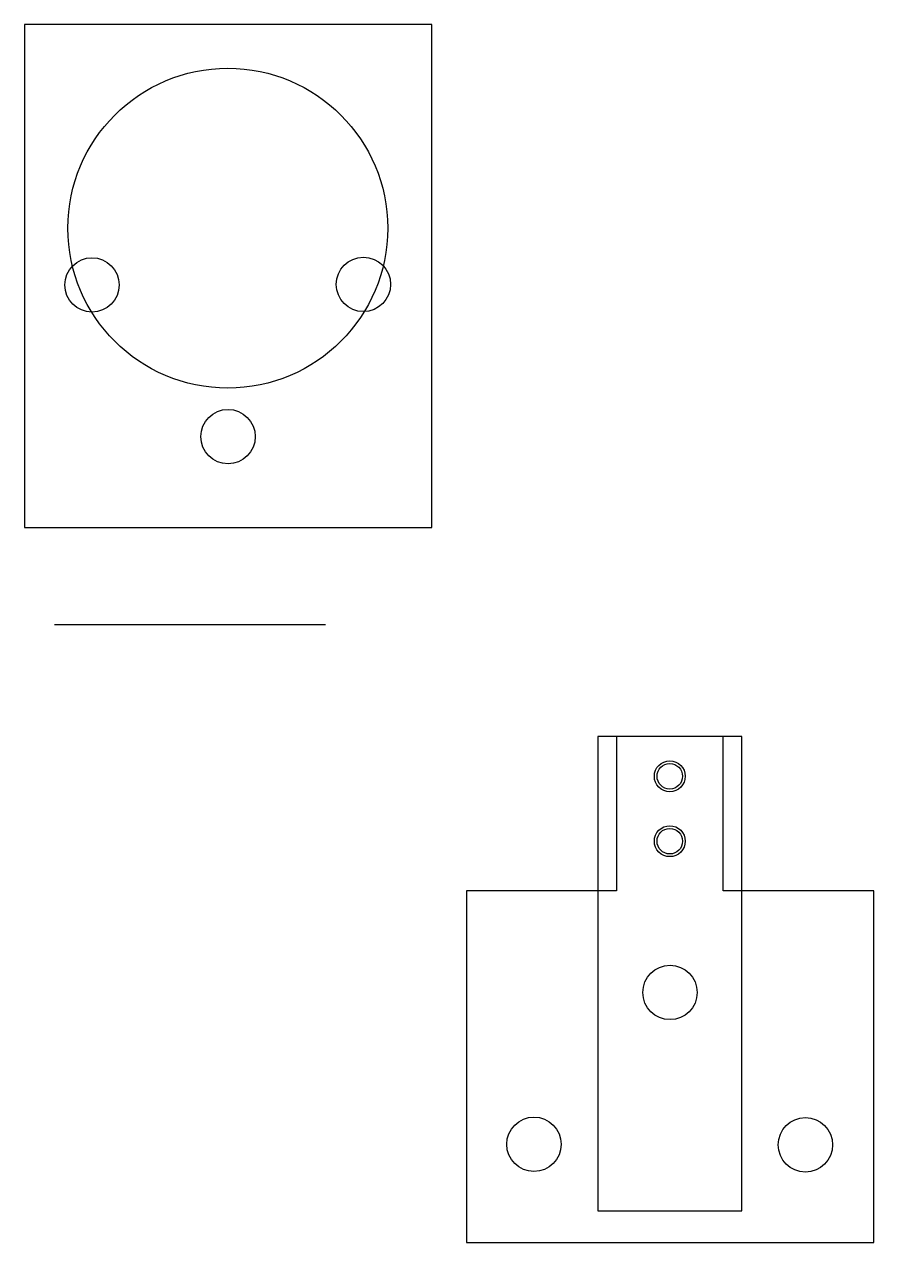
# Model space of a CAD drawing. Header units: inches. Extents: x -19 to 61, y -95 to 19.
import ezdxf

# ---------------------------------------------------------------- set-up
doc = ezdxf.new("R2010")
doc.units = ezdxf.units.IN
doc.header["$MEASUREMENT"] = 0
for name, color, linetype in [('bracket mount Block', 1, 'Continuous'), ('camera holder', 3, 'Continuous'), ('layer1', 4, 'Continuous'), ('layer2', 2, 'Continuous')]:
    doc.layers.add(name, color=color, linetype=linetype)

msp = doc.modelspace()

# ---------------------------------------------------------------- linework, layer by layer
at = {"layer": 'bracket mount Block'}
msp.add_lwpolyline([(-19.08, -28.08), (19.12, -28.08), (19.12, 19.12), (-19.08, 19.12)], close=True, dxfattribs=at)
for centre in [(-12.74, -5.32), (12.72, -5.27), (0.02, -19.55)]:
    msp.add_circle(centre, 2.55, dxfattribs=at)
at = {"layer": 'camera holder'}
msp.add_line((-16.25, -37.18), (9.15, -37.18), dxfattribs=at)
msp.add_lwpolyline([(-19.08, -28.08), (19.12, -28.08), (19.12, 19.12), (-19.08, 19.12)], close=True, dxfattribs=at)
msp.add_circle((0, 0), 15, dxfattribs=at)
at = {"layer": 'layer1'}
msp.add_lwpolyline([(34.7, -92.17), (48.2, -92.17), (48.2, -47.67), (34.7, -47.67)], close=True, dxfattribs=at)
for centre in [(41.45, -51.41), (41.45, -57.5)]:
    msp.add_circle(centre, 1.2, dxfattribs=at)
at = {"layer": 'layer2'}
msp.add_line((22.37, -95.15), (60.57, -95.15), dxfattribs=at)
for points in [[(46.45, -62.17), (46.45, -47.67), (36.45, -47.67), (36.45, -62.17)], [(36.45, -62.17), (22.37, -62.17), (22.37, -95.15)], [(60.57, -95.15), (60.57, -62.17), (46.45, -62.17)]]:
    msp.add_lwpolyline(points, dxfattribs=at)
for centre, radius in [((41.45, -51.41), 1.45), ((41.45, -57.5), 1.45), ((41.45, -57.5), 1.45), ((41.47, -71.69), 2.55), ((28.71, -85.93), 2.55), ((54.17, -85.98), 2.55)]:
    msp.add_circle(centre, radius, dxfattribs=at)

doc.saveas('drawing.dxf')
